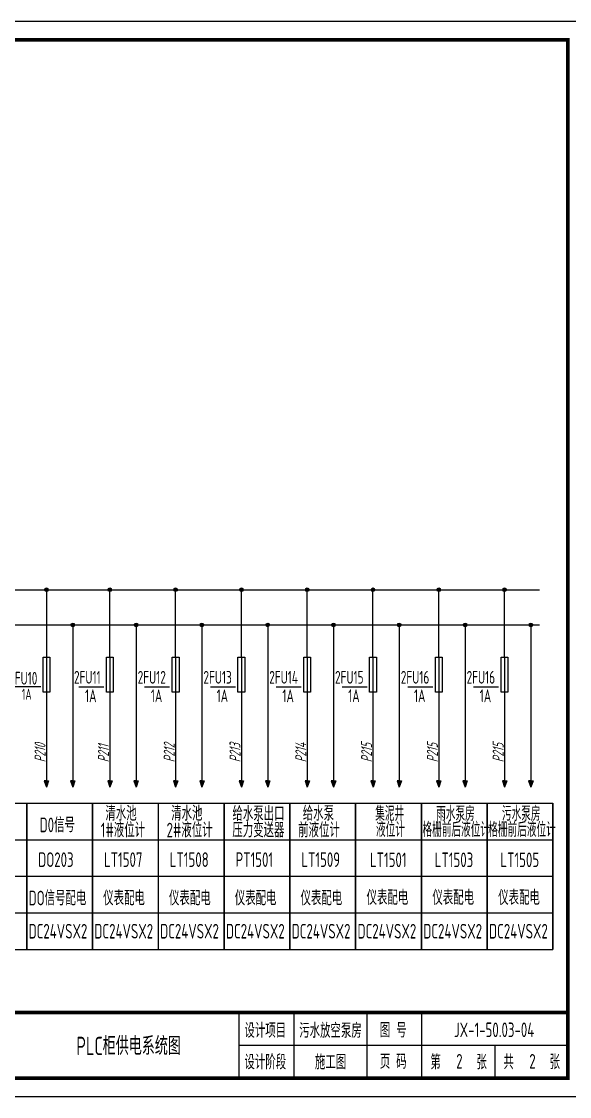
# Model space of a CAD drawing. Header units: millimetres. Extents: x 30557 to 235556, y -116603 to -73383.
# Drawn here: x 141518 to 143017, y -76323 to -73383 of the extents above; entities that cross this region are included whole.
import ezdxf
from ezdxf.enums import TextEntityAlignment as Align

# ---------------------------------------------------------------- set-up
doc = ezdxf.new("R2010")
doc.units = ezdxf.units.MM
doc.layers.add('1', color=3, linetype='Continuous')
doc.layers.add('AXIS', color=4, linetype='Continuous')
doc.layers.add('_Drawing', color=7, linetype='Continuous', lineweight=25)
doc.styles.add('supcon', font='sceie.shx', dxfattribs={"width": 0.75, "height": 40, "bigfont": 'sceic.shx'})

# ---------------------------------------------------------------- blocks, each defined once
blk = doc.blocks.new('supcon图框')
at = {"linetype": 'Continuous'}
for p, q in [((6145.7, 4361.7), (1987.7, 4361.7)), ((1987.7, 1421.7), (6145.7, 1421.7))]:
    blk.add_line(p, q, dxfattribs=at)
for p, q in [((5195.7, 1651.7), (5195.7, 1471.7)), ((5345.7, 1651.7), (5345.7, 1471.7)), ((5545.7, 1651.7), (5545.7, 1471.7)), ((5695.7, 1651.7), (5695.7, 1471.7)), ((5195.7, 1561.7), (6095.7, 1561.7)), ((5895.7, 1561.7), (5895.7, 1471.7))]:
    blk.add_line(p, q)
at = {"linetype": 'Continuous', "const_width": 10}
blk.add_lwpolyline([(2195.7, 4311.7), (6095.7, 4311.7), (6095.7, 1471.7), (2195.7, 1471.7)], close=True, dxfattribs=at)
blk.add_lwpolyline([(2195.7, 1651.7), (6095.7, 1651.7)], dxfattribs=at)
at = {"style": 'supcon', "width": 0.75}
for s, p in [('设计项目', (5268, 1604.2)), ('图 号', (5618, 1604.2)), ('设计阶段', (5268, 1518.1)), ('施工图', (5446.5, 1518.1)), ('页 码', (5618, 1518.1)), ('第      张', (5797, 1518.1)), ('共      张', (5997, 1518.1))]:
    blk.add_text(s, height=40, dxfattribs=at).set_placement(p, align=Align.MIDDLE)

msp = doc.modelspace()

# ---------------------------------------------------------------- hatches: boundary and pattern name
h = msp.add_hatch(color=256)
h.dxf.hatch_style = 1
h.paths.add_polyline_path([(141591, -74937.1, 1), (141581, -74937.1, 1)])
h = msp.add_hatch(color=256)
h.dxf.hatch_style = 1
h.paths.add_polyline_path([(141764.5, -74937.1, 1), (141754.5, -74937.1, 1)])
h = msp.add_hatch(color=256)
h.dxf.hatch_style = 1
h.paths.add_polyline_path([(141944.5, -74936.9, 1), (141934.5, -74936.9, 1)])
h = msp.add_hatch(color=256)
h.dxf.hatch_style = 1
h.paths.add_polyline_path([(142124.5, -74937.1, 1), (142114.5, -74937.1, 1)])
h = msp.add_hatch(color=256)
h.dxf.hatch_style = 1
h.paths.add_polyline_path([(142304.5, -74937.1, 1), (142294.5, -74937.1, 1)])
h = msp.add_hatch(color=256)
h.dxf.hatch_style = 1
h.paths.add_polyline_path([(142484.5, -74937.1, 1), (142474.5, -74937.1, 1)])
h = msp.add_hatch(color=256)
h.dxf.hatch_style = 1
h.paths.add_polyline_path([(142664.5, -74937.1, 1), (142654.5, -74937.1, 1)])
h = msp.add_hatch(color=256)
h.dxf.hatch_style = 1
h.paths.add_polyline_path([(142844.5, -74937.1, 1), (142834.5, -74937.1, 1)])
h = msp.add_hatch(color=256)
h.dxf.hatch_style = 1
h.paths.add_polyline_path([(141663, -75033.1, 1), (141653, -75033.1, 1)])
h = msp.add_hatch(color=256)
h.dxf.hatch_style = 1
h.paths.add_polyline_path([(141836.5, -75033.1, 1), (141826.5, -75033.1, 1)])
h = msp.add_hatch(color=256)
h.dxf.hatch_style = 1
h.paths.add_polyline_path([(142016.5, -75033.1, 1), (142006.5, -75033.1, 1)])
h = msp.add_hatch(color=256)
h.dxf.hatch_style = 1
h.paths.add_polyline_path([(142196.5, -75033.1, 1), (142186.5, -75033.1, 1)])
h = msp.add_hatch(color=256)
h.dxf.hatch_style = 1
h.paths.add_polyline_path([(142376.5, -75033.1, 1), (142366.5, -75033.1, 1)])
h = msp.add_hatch(color=256)
h.dxf.hatch_style = 1
h.paths.add_polyline_path([(142556.5, -75033.1, 1), (142546.5, -75033.1, 1)])
h = msp.add_hatch(color=256)
h.dxf.hatch_style = 1
h.paths.add_polyline_path([(142736.5, -75033.1, 1), (142726.5, -75033.1, 1)])
h = msp.add_hatch(color=256)
h.dxf.hatch_style = 1
h.paths.add_polyline_path([(142916.5, -75033.1, 1), (142906.5, -75033.1, 1)])
at = {"layer": '1'}
for color, points in [(37, [(141586.1, -75459.4), (141580.1, -75459.4), (141586.1, -75477.4), (141592.1, -75459.4)]), (5, [(141664, -75459.4), (141658, -75459.4), (141652, -75459.4), (141658, -75477.4)]), (37, [(141759.6, -75459.4), (141753.6, -75459.4), (141759.6, -75477.4), (141765.6, -75459.4)]), (5, [(141837.5, -75459.4), (141831.5, -75459.4), (141825.5, -75459.4), (141831.5, -75477.4)]), (37, [(141939.6, -75459.4), (141933.6, -75459.4), (141939.6, -75477.4), (141945.6, -75459.4)]), (5, [(142017.5, -75459.4), (142011.5, -75459.4), (142005.5, -75459.4), (142011.5, -75477.4)]), (37, [(142119.6, -75459.4), (142113.6, -75459.4), (142119.6, -75477.4), (142125.6, -75459.4)]), (5, [(142197.5, -75459.4), (142191.5, -75459.4), (142185.5, -75459.4), (142191.5, -75477.4)]), (37, [(142299.6, -75459.4), (142293.6, -75459.4), (142299.6, -75477.4), (142305.6, -75459.4)]), (5, [(142377.5, -75459.4), (142371.5, -75459.4), (142365.5, -75459.4), (142371.5, -75477.4)]), (37, [(142479.6, -75459.4), (142473.6, -75459.4), (142479.6, -75477.4), (142485.6, -75459.4)]), (5, [(142557.5, -75459.4), (142551.5, -75459.4), (142545.5, -75459.4), (142551.5, -75477.4)]), (37, [(142659.6, -75459.4), (142653.6, -75459.4), (142659.6, -75477.4), (142665.6, -75459.4)]), (5, [(142737.5, -75459.4), (142731.5, -75459.4), (142725.5, -75459.4), (142731.5, -75477.4)]), (37, [(142839.6, -75459.4), (142833.6, -75459.4), (142839.6, -75477.4), (142845.6, -75459.4)]), (5, [(142917.5, -75459.4), (142911.5, -75459.4), (142905.5, -75459.4), (142911.5, -75477.4)])]:
    msp.add_hatch(color=color, dxfattribs=at).paths.add_polyline_path(points)

# ---------------------------------------------------------------- linework, layer by layer
at = {"linetype": 'Continuous'}
for p, q in [((141494.7, -75201.8), (141570.9, -75201.8)), ((139732, -75520.8), (142972, -75520.8)), ((139732, -75920.8), (142972, -75920.8))]:
    msp.add_line(p, q, dxfattribs=at)
for p, q in [((141674.8, -75202.8), (141743.2, -75202.8)), ((141854.8, -75202.8), (141923.2, -75202.8)), ((142034.8, -75202.8), (142103.2, -75202.8)), ((142214.8, -75202.8), (142283.2, -75202.8)), ((142394.8, -75202.8), (142463.2, -75202.8)), ((142574.8, -75202.8), (142643.2, -75202.8)), ((142754.8, -75202.8), (142823.2, -75202.8))]:
    msp.add_line(p, q)
at = {"color": 7, "linetype": 'Continuous'}
for p, q in [((141532, -75920.8), (141532, -75520.8)), ((141532, -75520.8), (141532, -75920.8)), ((141712, -75920.8), (141712, -75520.8)), ((141712, -75520.8), (141712, -75920.8)), ((141892, -75520.8), (141892, -75920.8)), ((142072, -75920.8), (142072, -75520.8)), ((142072, -75520.8), (142072, -75920.8)), ((142252, -75920.8), (142252, -75520.8)), ((142252, -75520.8), (142252, -75920.8)), ((142432, -75920.8), (142432, -75520.8)), ((142432, -75520.8), (142432, -75920.8)), ((142612, -75920.8), (142612, -75520.8)), ((142612, -75520.8), (142612, -75920.8)), ((142792, -75920.8), (142792, -75520.8)), ((142792, -75520.8), (142792, -75920.8)), ((142972, -75920.8), (142972, -75520.8)), ((142972, -75520.8), (142972, -75920.8)), ((139732, -75620.8), (142972, -75620.8)), ((139732, -75720.8), (142972, -75720.8)), ((139732, -75820.8), (142972, -75820.8))]:
    msp.add_line(p, q, dxfattribs=at)
for centre in [(141586, -74937.1), (141759.5, -74937.1), (141939.5, -74936.9), (142119.5, -74937.1), (142299.5, -74937.1), (142479.5, -74937.1), (142659.5, -74937.1), (142839.5, -74937.1), (141658, -75033.1), (141831.5, -75033.1), (142011.5, -75033.1), (142191.5, -75033.1), (142371.5, -75033.1), (142551.5, -75033.1), (142731.5, -75033.1), (142911.5, -75033.1)]:
    msp.add_circle(centre, 5)
at = {"layer": '1', "color": 37}
for p, q in [((139792.7, -74937.1), (142935.4, -74937.1)), ((141586, -74937.1), (141586, -75459.4)), ((141759.5, -75121.3), (141759.5, -74937)), ((141939.5, -75121.3), (141939.5, -74937)), ((142119.5, -75121.3), (142119.5, -74937)), ((142299.5, -75121.3), (142299.5, -74937)), ((142479.5, -75121.3), (142479.5, -74937)), ((142659.5, -75121.3), (142659.5, -74937)), ((142839.5, -75121.3), (142839.5, -74937)), ((141759.5, -75217.4), (141759.5, -75459.4)), ((141939.5, -75217.4), (141939.5, -75459.4)), ((142119.5, -75217.4), (142119.5, -75459.4)), ((142299.5, -75217.4), (142299.5, -75459.4)), ((142479.5, -75217.4), (142479.5, -75459.4)), ((142659.5, -75217.4), (142659.5, -75459.4)), ((142839.5, -75217.4), (142839.5, -75459.4))]:
    msp.add_line(p, q, dxfattribs=at)
at = {"layer": '1', "color": 5}
for p, q in [((139792.7, -75033.1), (142935.4, -75033.1)), ((141658, -75033.1), (141658, -75459.4)), ((141831.5, -75033.1), (141831.5, -75459.4)), ((142011.5, -75033.1), (142011.5, -75459.4)), ((142191.5, -75033.1), (142191.5, -75459.4)), ((142371.5, -75033.1), (142371.5, -75459.4)), ((142551.5, -75033.1), (142551.5, -75459.4)), ((142731.5, -75033.1), (142731.5, -75459.4)), ((142911.5, -75033.1), (142911.5, -75459.4)), ((141658, -75459.4), (141652, -75459.4)), ((141652, -75459.4), (141658, -75477.4)), ((141652, -75459.4), (141658, -75477.4)), ((141664, -75459.4), (141658, -75477.4)), ((141658, -75459.4), (141664, -75459.4)), ((141664, -75459.4), (141658, -75477.4)), ((141831.5, -75459.4), (141825.5, -75459.4)), ((141825.5, -75459.4), (141831.5, -75477.4)), ((141825.5, -75459.4), (141831.5, -75477.4)), ((141837.5, -75459.4), (141831.5, -75477.4)), ((141831.5, -75459.4), (141837.5, -75459.4)), ((141837.5, -75459.4), (141831.5, -75477.4)), ((142011.5, -75459.4), (142005.5, -75459.4)), ((142005.5, -75459.4), (142011.5, -75477.4)), ((142005.5, -75459.4), (142011.5, -75477.4)), ((142017.5, -75459.4), (142011.5, -75477.4)), ((142011.5, -75459.4), (142017.5, -75459.4)), ((142017.5, -75459.4), (142011.5, -75477.4)), ((142191.5, -75459.4), (142185.5, -75459.4)), ((142185.5, -75459.4), (142191.5, -75477.4)), ((142185.5, -75459.4), (142191.5, -75477.4)), ((142197.5, -75459.4), (142191.5, -75477.4)), ((142191.5, -75459.4), (142197.5, -75459.4)), ((142197.5, -75459.4), (142191.5, -75477.4)), ((142371.5, -75459.4), (142365.5, -75459.4)), ((142365.5, -75459.4), (142371.5, -75477.4)), ((142365.5, -75459.4), (142371.5, -75477.4)), ((142377.5, -75459.4), (142371.5, -75477.4)), ((142371.5, -75459.4), (142377.5, -75459.4)), ((142377.5, -75459.4), (142371.5, -75477.4)), ((142551.5, -75459.4), (142545.5, -75459.4)), ((142545.5, -75459.4), (142551.5, -75477.4)), ((142545.5, -75459.4), (142551.5, -75477.4)), ((142557.5, -75459.4), (142551.5, -75477.4)), ((142551.5, -75459.4), (142557.5, -75459.4)), ((142557.5, -75459.4), (142551.5, -75477.4)), ((142731.5, -75459.4), (142725.5, -75459.4)), ((142725.5, -75459.4), (142731.5, -75477.4)), ((142725.5, -75459.4), (142731.5, -75477.4)), ((142737.5, -75459.4), (142731.5, -75477.4)), ((142731.5, -75459.4), (142737.5, -75459.4)), ((142737.5, -75459.4), (142731.5, -75477.4)), ((142911.5, -75459.4), (142905.5, -75459.4)), ((142905.5, -75459.4), (142911.5, -75477.4)), ((142905.5, -75459.4), (142911.5, -75477.4)), ((142917.5, -75459.4), (142911.5, -75477.4)), ((142911.5, -75459.4), (142917.5, -75459.4)), ((142917.5, -75459.4), (142911.5, -75477.4))]:
    msp.add_line(p, q, dxfattribs=at)
at = {"layer": '1', "color": 37, "linetype": 'Continuous'}
for p, q in [((141580.1, -75459.4), (141586.1, -75477.4)), ((141586.1, -75459.4), (141580.1, -75459.4)), ((141586.1, -75459.4), (141592.1, -75459.4)), ((141592.1, -75459.4), (141586.1, -75477.4)), ((141753.6, -75459.4), (141759.6, -75477.4)), ((141759.6, -75459.4), (141753.6, -75459.4)), ((141759.6, -75459.4), (141765.6, -75459.4)), ((141765.6, -75459.4), (141759.6, -75477.4)), ((141933.6, -75459.4), (141939.6, -75477.4)), ((141939.6, -75459.4), (141933.6, -75459.4)), ((141939.6, -75459.4), (141945.6, -75459.4)), ((141945.6, -75459.4), (141939.6, -75477.4)), ((142113.6, -75459.4), (142119.6, -75477.4)), ((142119.6, -75459.4), (142113.6, -75459.4)), ((142119.6, -75459.4), (142125.6, -75459.4)), ((142125.6, -75459.4), (142119.6, -75477.4)), ((142293.6, -75459.4), (142299.6, -75477.4)), ((142299.6, -75459.4), (142293.6, -75459.4)), ((142299.6, -75459.4), (142305.6, -75459.4)), ((142305.6, -75459.4), (142299.6, -75477.4)), ((142473.6, -75459.4), (142479.6, -75477.4)), ((142479.6, -75459.4), (142473.6, -75459.4)), ((142479.6, -75459.4), (142485.6, -75459.4)), ((142485.6, -75459.4), (142479.6, -75477.4)), ((142653.6, -75459.4), (142659.6, -75477.4)), ((142659.6, -75459.4), (142653.6, -75459.4)), ((142659.6, -75459.4), (142665.6, -75459.4)), ((142665.6, -75459.4), (142659.6, -75477.4)), ((142833.6, -75459.4), (142839.6, -75477.4)), ((142839.6, -75459.4), (142833.6, -75459.4)), ((142839.6, -75459.4), (142845.6, -75459.4)), ((142845.6, -75459.4), (142839.6, -75477.4))]:
    msp.add_line(p, q, dxfattribs=at)
at = {"layer": 'AXIS', "color": 0, "linetype": 'ByBlock'}
for p, q in [((141586, -75121.3), (141586, -75217.4)), ((141759.5, -75121.3), (141759.5, -75217.4)), ((141939.5, -75121.3), (141939.5, -75217.4)), ((142119.5, -75121.3), (142119.5, -75217.4)), ((142299.5, -75121.3), (142299.5, -75217.4)), ((142479.5, -75121.3), (142479.5, -75217.4)), ((142659.5, -75121.3), (142659.5, -75217.4)), ((142839.5, -75121.3), (142839.5, -75217.4))]:
    msp.add_line(p, q, dxfattribs=at)
for points in [[(141576.7, -75121.3), (141595.3, -75121.3), (141595.3, -75217.4), (141576.7, -75217.4)], [(141750.2, -75121.3), (141768.8, -75121.3), (141768.8, -75217.4), (141750.2, -75217.4)], [(141930.2, -75121.3), (141948.8, -75121.3), (141948.8, -75217.4), (141930.2, -75217.4)], [(142110.2, -75121.3), (142128.8, -75121.3), (142128.8, -75217.4), (142110.2, -75217.4)], [(142290.2, -75121.3), (142308.8, -75121.3), (142308.8, -75217.4), (142290.2, -75217.4)], [(142470.2, -75121.3), (142488.8, -75121.3), (142488.8, -75217.4), (142470.2, -75217.4)], [(142650.2, -75121.3), (142668.8, -75121.3), (142668.8, -75217.4), (142650.2, -75217.4)], [(142830.2, -75121.3), (142848.8, -75121.3), (142848.8, -75217.4), (142830.2, -75217.4)]]:
    msp.add_lwpolyline(points, close=True, dxfattribs=at)

# ---------------------------------------------------------------- block references
msp.add_blockref('supcon图框', (136916.9, -77744.7))

# ---------------------------------------------------------------- texts
at = {"color": 3, "style": 'supcon', "width": 0.75}
for s, p in [('污水放空泵房', (142363.3, -76140.5)), ('2', (142715.9, -76226.6))]:
    msp.add_text(s, height=40, dxfattribs=at).set_placement(p, align=Align.MIDDLE)
at = {"layer": '1', "color": 7, "style": 'supcon', "width": 0.75}
for s, height, p in [('2FU10', 35, (141484.1, -75196.6)), ('2FU11', 35, (141661.4, -75194)), ('2FU12', 35, (141835.7, -75194)), ('2FU13', 35, (142015.7, -75194)), ('2FU14', 35, (142195.7, -75194)), ('2FU15', 35, (142375.7, -75194)), ('2FU16', 35, (142555.7, -75194)), ('2FU16', 35, (142735.7, -75194)), ('1A', 35, (141691.7, -75244.6)), ('1A', 35, (141871.7, -75244.6)), ('1A', 35, (142051.7, -75244.6)), ('1A', 35, (142231.7, -75244.6)), ('1A', 35, (142411.7, -75244.6)), ('1A', 35, (142591.7, -75244.6)), ('1A', 35, (142771.7, -75244.6)), ('清水池', 40, (141747.4, -75568.7)), ('清水池', 40, (141927.4, -75568.7)), ('给水泵出口', 40, (142095.1, -75569.4)), ('给水泵', 40, (142287.4, -75568.7)), ('D0信号', 40, (141567.4, -75600.2)), ('1#液位计', 40, (141734.8, -75614.2)), ('2#液位计', 40, (141914.8, -75614.2)), ('压力变送器', 40, (142094.8, -75614.2)), ('前液位计', 40, (142274.8, -75614.2)), ('DO203', 40, (141563.4, -75695.2)), ('LT1507', 40, (141743.4, -75695.2)), ('LT1508', 40, (141923.4, -75695.2)), ('PT1501', 40, (142103.4, -75695.2)), ('LT1509', 40, (142283.4, -75695.2)), ('DO信号配电', 40, (141537.1, -75800.2)), ('仪表配电', 40, (141741.4, -75800.2)), ('仪表配电', 40, (141921.4, -75800.2)), ('仪表配电', 40, (142101.4, -75800.2)), ('仪表配电', 40, (142281.4, -75800.2)), ('DC24VSX2', 40, (141537.2, -75890.9)), ('DC24VSX2', 40, (141717.2, -75890.9)), ('DC24VSX2', 40, (141897.2, -75890.9)), ('DC24VSX2', 40, (142077.2, -75890.9)), ('DC24VSX2', 40, (142257.2, -75890.9))]:
    msp.add_text(s, height=height, dxfattribs=at).set_placement(p)
at = {"layer": '1', "color": 0, "style": 'supcon', "width": 0.75}
msp.add_text('1A', height=30, dxfattribs=at).set_placement((141518.8, -75237.8))
at = {"layer": '1', "color": 7, "style": 'supcon', "oblique": 15, "width": 0.75}
for s, p in [('P212', (141937.2, -75408.9)), ('P213', (142117.2, -75408.9)), ('P215', (142477.2, -75408.9)), ('P215', (142657.2, -75408.9)), ('P215', (142837.2, -75408.9)), ('P210', (141583.7, -75408.9)), ('P211', (141757.2, -75408.9)), ('P214', (142297.2, -75408.9))]:
    msp.add_text(s, height=30, rotation=90.2156, dxfattribs=at).set_placement(p)
at = {"layer": '1', "color": 1, "style": 'supcon'}
for s, width, p in [('集泥井', 0.6, (142525.2, -75569.3)), ('雨水泵房', 0.6, (142705.2, -75569.3)), ('污水泵房', 0.6, (142885.2, -75569.3)), ('液位计', 0.6, (142527.4, -75613)), ('格栅前后液位计', 0.6, (142707.4, -75613)), ('格栅前后液位计', 0.6, (142887.4, -75613)), ('LT1501', 0.75, (142521.2, -75695.7)), ('LT1503', 0.75, (142701.2, -75695.7)), ('LT1505', 0.75, (142881.2, -75695.7)), ('仪表配电', 0.75, (142519.1, -75798.9)), ('仪表配电', 0.75, (142699.1, -75798.9)), ('仪表配电', 0.75, (142879.1, -75798.9))]:
    msp.add_text(s, height=40, dxfattribs=dict(at, width=width)).set_placement(p, align=Align.CENTER)
at = {"layer": '1', "color": 1, "style": 'supcon', "width": 0.75}
for p in [(142437.2, -75890.9), (142617.2, -75890.9), (142797.2, -75890.9)]:
    msp.add_text('DC24VSX2', height=40, dxfattribs=at).set_placement(p)
at = {"layer": '_Drawing', "color": 3, "style": 'supcon', "width": 0.75}
for s, height, p in [('JX-1-50.03-04', 40, (142811.1, -76140.5)), ('PLC柜供电系统图', 50, (141810.9, -76181.9)), ('2', 40, (142915.9, -76226.6))]:
    msp.add_text(s, height=height, dxfattribs=at).set_placement(p, align=Align.MIDDLE)

doc.saveas('drawing.dxf')
